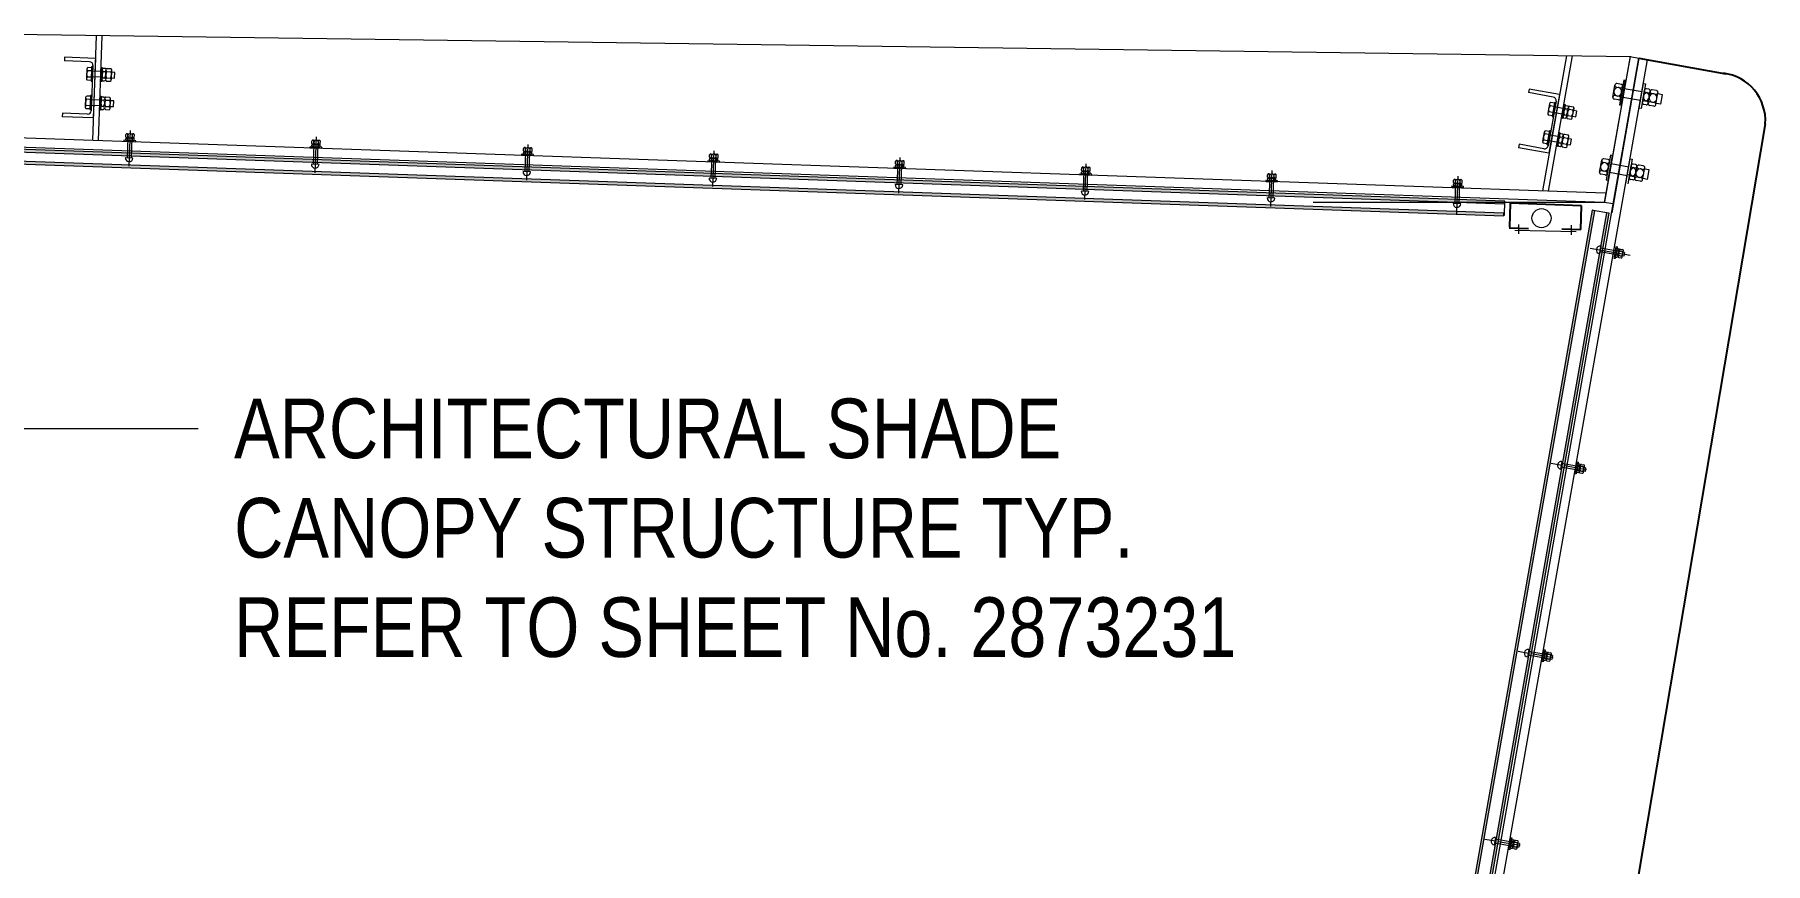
# Model space of a CAD drawing. Header units: metres. Extents: x -353 to -169, y 1 to 28.
# Drawn here: x -217.089 to -213.461, y 24.803 to 26.54 of the extents above; entities that cross this region are included whole.
import ezdxf

# ---------------------------------------------------------------- set-up
doc = ezdxf.new("R2010")
doc.units = ezdxf.units.M
doc.linetypes.add('JacobsCenter', pattern=[0.015, 0.009, -0.0015, 0.003, -0.0015])
doc.linetypes.add('JacobsDash', pattern=[0.0045, 0.003, -0.0015])
for name, color, linetype, lineweight in [('A-DETL', 7, 'Continuous', 13), ('A-DETL-GENF', 7, 'Continuous', 9), ('G-ANNO-TEXT', 7, 'Continuous', 9)]:
    doc.layers.add(name, color=color, linetype=linetype, lineweight=lineweight)
doc.styles.add('Arial Narrow_5', font='ARIALN.TTF', dxfattribs={"height": 0.125})

msp = doc.modelspace()

# ---------------------------------------------------------------- hatches: boundary and pattern name
at = {"layer": 'A-DETL-GENF', "true_color": 0xf1f1f1}
for points in [[(-214.0095, 26.1602), (-214.0093, 26.1659), (-217.9163, 26.3023), (-217.9165, 26.2966), (-214.1984, 26.1668)], [(-214.0079, 26.1851), (-214.0077, 26.1909), (-217.9154, 26.3273), (-217.9156, 26.3216), (-214.0093, 26.1852)], [(-214.2868, 23.5152), (-213.8185, 26.171), (-213.8241, 26.172), (-214.2924, 23.5162), (-214.2878, 23.5154)], [(-214.2572, 23.51), (-213.7889, 26.1658), (-213.7946, 26.1668), (-214.2629, 23.511)]]:
    msp.add_hatch(color=7, dxfattribs=at).paths.add_polyline_path(points)

# ---------------------------------------------------------------- linework, layer by layer
at = {"layer": 'A-DETL', "color": 252, "lineweight": 18, "true_color": 0x888888}
for p, q in [((-213.7449, 26.4938), (-217.1338, 26.5401)), ((-214.2427, 23.5623), (-213.7264, 26.4905)), ((-214.2244, 23.5623), (-213.7087, 26.4874)), ((-213.7448, 26.494), (-213.799, 26.1883)), ((-213.7981, 26.1897), (-213.7443, 26.495)), ((-213.7263, 26.4907), (-213.7835, 26.1666)), ((-213.7445, 26.4939), (-213.7263, 26.4907)), ((-213.7971, 26.2078), (-217.9145, 26.3515)), ((-213.7991, 26.1878), (-217.9152, 26.3316)), ((-216.8829, 26.2813), (-216.8989, 26.2819)), ((-216.4929, 26.2677), (-216.5089, 26.2683)), ((-216.0493, 26.2522), (-216.0653, 26.2528)), ((-215.6594, 26.2386), (-215.6754, 26.2392)), ((-215.2694, 26.225), (-215.2854, 26.2256)), ((-214.8795, 26.2114), (-214.8955, 26.212)), ((-214.4897, 26.1971), (-214.5057, 26.1977)), ((-214.1, 26.1856), (-214.1159, 26.1861)), ((-213.7803, 26.185), (-213.799, 26.1883))]:
    msp.add_line(p, q, dxfattribs=at)
at = {"layer": 'A-DETL', "color": 252, "true_color": 0x888888}
for p, q in [((-216.9598, 26.5377), (-216.9678, 26.3185)), ((-216.9478, 26.5376), (-216.9558, 26.3181)), ((-217.0265, 26.4926), (-217.0267, 26.4851)), ((-216.974, 26.4832), (-217.0267, 26.4851)), ((-216.9615, 26.4902), (-217.0265, 26.4926)), ((-216.9615, 26.4902), (-216.9661, 26.3653)), ((-213.8783, 26.4956), (-213.9288, 26.2124)), ((-213.8662, 26.4954), (-213.9167, 26.2119)), ((-213.7448, 26.494), (-213.799, 26.1883)), ((-216.9667, 26.4754), (-216.9702, 26.3805)), ((-213.9567, 26.4258), (-213.958, 26.4184)), ((-213.9061, 26.4091), (-213.958, 26.4184)), ((-213.8927, 26.4143), (-213.9567, 26.4258)), ((-213.8927, 26.4143), (-213.9149, 26.2913)), ((-213.7811, 26.4092), (-213.7767, 26.4343)), ((-213.7811, 26.4092), (-213.7767, 26.4343)), ((-213.7715, 26.4112), (-213.7732, 26.4115)), ((-213.7634, 26.4357), (-213.7724, 26.4373)), ((-213.7684, 26.4291), (-213.77, 26.4294)), ((-213.7581, 26.4447), (-213.7672, 26.393)), ((-213.7649, 26.4063), (-213.7604, 26.4314)), ((-213.7633, 26.3923), (-213.7542, 26.444)), ((-213.7542, 26.444), (-213.7581, 26.4447)), ((-213.7259, 26.3857), (-213.7167, 26.4374)), ((-213.7128, 26.4367), (-213.722, 26.385)), ((-213.7192, 26.3982), (-213.7148, 26.4233)), ((-213.7167, 26.4374), (-213.7128, 26.4367)), ((-213.7106, 26.4188), (-213.7081, 26.4184)), ((-213.7056, 26.4255), (-213.7105, 26.4263)), ((-213.7071, 26.3961), (-213.7026, 26.4212)), ((-213.7071, 26.3961), (-213.7026, 26.4212)), ((-213.6894, 26.4226), (-213.6983, 26.4242)), ((-213.6943, 26.416), (-213.696, 26.4162)), ((-213.6908, 26.3932), (-213.6864, 26.4183)), ((-213.6773, 26.4139), (-213.6869, 26.4156)), ((-213.6808, 26.3942), (-213.6773, 26.4139)), ((-217.0308, 26.3752), (-217.031, 26.3677)), ((-216.978, 26.3733), (-217.0308, 26.3752)), ((-213.9, 26.4004), (-213.9169, 26.3069)), ((-213.7692, 26.4033), (-213.7781, 26.4049)), ((-213.7672, 26.393), (-213.7633, 26.3923)), ((-213.722, 26.385), (-213.7259, 26.3857)), ((-213.7114, 26.3931), (-213.7162, 26.3939)), ((-213.7137, 26.401), (-213.7113, 26.4006)), ((-213.6951, 26.3902), (-213.7041, 26.3918)), ((-213.6975, 26.3981), (-213.6991, 26.3984)), ((-213.6808, 26.3942), (-213.6904, 26.3959)), ((-216.9661, 26.3653), (-217.031, 26.3677)), ((-216.8981, 26.3204), (-216.8981, 26.3217)), ((-216.8979, 26.3257), (-216.8977, 26.3307)), ((-216.896, 26.3237), (-216.8822, 26.3232)), ((-216.896, 26.3237), (-216.8822, 26.3232)), ((-216.896, 26.3237), (-216.8822, 26.3232)), ((-216.8957, 26.3326), (-216.8819, 26.3321)), ((-216.8957, 26.3326), (-216.8819, 26.3321)), ((-216.8957, 26.3326), (-216.8819, 26.3321)), ((-216.8934, 26.3243), (-216.895, 26.2818)), ((-216.8941, 26.3216), (-216.8941, 26.3202)), ((-216.8939, 26.3256), (-216.8937, 26.3305)), ((-216.8854, 26.324), (-216.887, 26.2815)), ((-216.8843, 26.3212), (-216.8843, 26.3198)), ((-216.8841, 26.3252), (-216.8839, 26.3302)), ((-216.8803, 26.3197), (-216.8803, 26.3211)), ((-216.8801, 26.3251), (-216.8799, 26.33)), ((-216.5082, 26.3067), (-216.5081, 26.3081)), ((-216.508, 26.3121), (-216.5078, 26.317)), ((-216.506, 26.31), (-216.4922, 26.3095)), ((-216.506, 26.31), (-216.4922, 26.3095)), ((-216.506, 26.31), (-216.4922, 26.3095)), ((-216.5057, 26.319), (-216.4919, 26.3185)), ((-216.5057, 26.319), (-216.4919, 26.3185)), ((-216.5057, 26.319), (-216.4919, 26.3185)), ((-216.5035, 26.3106), (-216.505, 26.2682)), ((-216.5041, 26.308), (-216.5042, 26.3066)), ((-216.504, 26.312), (-216.5038, 26.3169)), ((-216.4955, 26.3103), (-216.497, 26.2679)), ((-216.4943, 26.3076), (-216.4944, 26.3062)), ((-216.4942, 26.3116), (-216.494, 26.3165)), ((-216.4904, 26.3061), (-216.4903, 26.3075)), ((-216.4902, 26.3115), (-216.49, 26.3164)), ((-216.0643, 26.2966), (-216.0642, 26.3016)), ((-216.0621, 26.3035), (-216.0483, 26.303)), ((-216.0621, 26.3035), (-216.0483, 26.303)), ((-216.0621, 26.3035), (-216.0483, 26.303)), ((-216.0603, 26.2965), (-216.0602, 26.3014)), ((-216.0505, 26.2961), (-216.0504, 26.301)), ((-213.9775, 26.3102), (-213.9789, 26.3028)), ((-213.9149, 26.2913), (-213.9789, 26.3028)), ((-213.9256, 26.3008), (-213.9775, 26.3102)), ((-216.0645, 26.2912), (-216.0645, 26.2926)), ((-216.0624, 26.2946), (-216.0486, 26.294)), ((-216.0624, 26.2946), (-216.0486, 26.294)), ((-216.0624, 26.2946), (-216.0486, 26.294)), ((-216.0598, 26.2951), (-216.0614, 26.2527)), ((-216.0605, 26.2925), (-216.0605, 26.2911)), ((-216.0518, 26.2949), (-216.0534, 26.2524)), ((-216.0507, 26.2921), (-216.0507, 26.2907)), ((-216.0467, 26.2906), (-216.0467, 26.292)), ((-216.0465, 26.296), (-216.0464, 26.3009)), ((-215.6746, 26.2776), (-215.6745, 26.279)), ((-215.6744, 26.283), (-215.6742, 26.2879)), ((-215.6725, 26.2809), (-215.6587, 26.2804)), ((-215.6725, 26.2809), (-215.6587, 26.2804)), ((-215.6725, 26.2809), (-215.6587, 26.2804)), ((-215.6721, 26.2899), (-215.6583, 26.2894)), ((-215.6721, 26.2899), (-215.6583, 26.2894)), ((-215.6721, 26.2899), (-215.6583, 26.2894)), ((-215.6699, 26.2815), (-215.6715, 26.239)), ((-215.6705, 26.2789), (-215.6706, 26.2775)), ((-215.6704, 26.2829), (-215.6702, 26.2878)), ((-215.6619, 26.2812), (-215.6635, 26.2388)), ((-215.6607, 26.2785), (-215.6608, 26.2771)), ((-215.6606, 26.2825), (-215.6604, 26.2874)), ((-215.6568, 26.277), (-215.6568, 26.2784)), ((-215.6566, 26.2824), (-215.6564, 26.2873)), ((-215.2847, 26.264), (-215.2846, 26.2654)), ((-215.2845, 26.2694), (-215.2843, 26.2743)), ((-215.2825, 26.2673), (-215.2687, 26.2668)), ((-215.2825, 26.2673), (-215.2687, 26.2668)), ((-215.2825, 26.2673), (-215.2687, 26.2668)), ((-215.2822, 26.2762), (-215.2684, 26.2757)), ((-215.2822, 26.2762), (-215.2684, 26.2757)), ((-215.2822, 26.2762), (-215.2684, 26.2757)), ((-215.28, 26.2679), (-215.2815, 26.2254)), ((-215.2806, 26.2653), (-215.2807, 26.2639)), ((-215.2805, 26.2692), (-215.2803, 26.2742)), ((-215.2719, 26.2676), (-215.2735, 26.2251)), ((-215.2708, 26.2649), (-215.2709, 26.2635)), ((-215.2707, 26.2689), (-215.2705, 26.2738)), ((-215.2669, 26.2634), (-215.2668, 26.2647)), ((-215.2667, 26.2687), (-215.2665, 26.2737)), ((-213.8089, 26.2516), (-213.8044, 26.2767)), ((-213.8089, 26.2516), (-213.8044, 26.2767)), ((-213.7912, 26.2781), (-213.8002, 26.2797)), ((-213.7962, 26.2715), (-213.7978, 26.2718)), ((-213.7858, 26.2872), (-213.795, 26.2354)), ((-213.7927, 26.2487), (-213.7882, 26.2739)), ((-213.7911, 26.2348), (-213.7819, 26.2865)), ((-213.7819, 26.2865), (-213.7858, 26.2872)), ((-213.7537, 26.2281), (-213.7445, 26.2798)), ((-213.7406, 26.2791), (-213.7498, 26.2274)), ((-213.747, 26.2406), (-213.7426, 26.2658)), ((-213.7445, 26.2798), (-213.7406, 26.2791)), ((-213.7334, 26.2679), (-213.7383, 26.2688)), ((-213.7172, 26.265), (-213.7261, 26.2666)), ((-214.8947, 26.2504), (-214.8947, 26.2518)), ((-214.8945, 26.2558), (-214.8943, 26.2607)), ((-214.8926, 26.2537), (-214.8788, 26.2532)), ((-214.8926, 26.2537), (-214.8788, 26.2532)), ((-214.8926, 26.2537), (-214.8788, 26.2532)), ((-214.8923, 26.2626), (-214.8785, 26.2621)), ((-214.8923, 26.2626), (-214.8785, 26.2621)), ((-214.8923, 26.2626), (-214.8785, 26.2621)), ((-214.89, 26.2543), (-214.8916, 26.2118)), ((-214.8907, 26.2516), (-214.8907, 26.2502)), ((-214.8905, 26.2556), (-214.8903, 26.2606)), ((-214.882, 26.254), (-214.8836, 26.2115)), ((-214.8809, 26.2513), (-214.8809, 26.2499)), ((-214.8807, 26.2553), (-214.8805, 26.2602)), ((-214.8769, 26.2497), (-214.8769, 26.2511)), ((-214.8767, 26.2551), (-214.8765, 26.26)), ((-214.505, 26.2361), (-214.5049, 26.2375)), ((-214.5048, 26.2415), (-214.5046, 26.2464)), ((-214.5028, 26.2394), (-214.489, 26.2389)), ((-214.5028, 26.2394), (-214.489, 26.2389)), ((-214.5028, 26.2394), (-214.489, 26.2389)), ((-214.5025, 26.2484), (-214.4887, 26.2478)), ((-214.5025, 26.2484), (-214.4887, 26.2478)), ((-214.5025, 26.2484), (-214.4887, 26.2478)), ((-214.5003, 26.24), (-214.5018, 26.1975)), ((-214.5009, 26.2374), (-214.501, 26.236)), ((-214.5008, 26.2414), (-214.5006, 26.2463)), ((-214.4923, 26.2397), (-214.4938, 26.1973)), ((-214.4911, 26.237), (-214.4912, 26.2356)), ((-214.491, 26.241), (-214.4908, 26.2459)), ((-214.4872, 26.2355), (-214.4871, 26.2368)), ((-214.487, 26.2408), (-214.4868, 26.2458)), ((-214.115, 26.23), (-214.1148, 26.2349)), ((-214.1127, 26.2368), (-214.0989, 26.2363)), ((-214.1127, 26.2368), (-214.0989, 26.2363)), ((-214.1127, 26.2368), (-214.0989, 26.2363)), ((-214.1105, 26.2285), (-214.112, 26.186)), ((-214.111, 26.2298), (-214.1108, 26.2347)), ((-214.1012, 26.2295), (-214.101, 26.2344)), ((-214.0972, 26.2293), (-214.097, 26.2342)), ((-213.7969, 26.2458), (-213.8059, 26.2473)), ((-213.7993, 26.2537), (-213.801, 26.254)), ((-213.795, 26.2354), (-213.7911, 26.2348)), ((-213.7448, 26.2453), (-213.7487, 26.246)), ((-213.7391, 26.2355), (-213.744, 26.2364)), ((-213.7415, 26.2434), (-213.7391, 26.243)), ((-213.7384, 26.2613), (-213.7359, 26.2608)), ((-213.7349, 26.2385), (-213.7304, 26.2636)), ((-213.7349, 26.2385), (-213.7304, 26.2636)), ((-213.7229, 26.2326), (-213.7319, 26.2342)), ((-213.7253, 26.2405), (-213.7269, 26.2408)), ((-213.7221, 26.2584), (-213.7238, 26.2587)), ((-213.7186, 26.2356), (-213.7142, 26.2607)), ((-213.7086, 26.2366), (-213.7181, 26.2383)), ((-213.7051, 26.2563), (-213.7146, 26.258)), ((-213.7086, 26.2366), (-213.7051, 26.2563)), ((-214.1152, 26.2246), (-214.1151, 26.226)), ((-214.1131, 26.2279), (-214.0993, 26.2274)), ((-214.1131, 26.2279), (-214.0993, 26.2274)), ((-214.1131, 26.2279), (-214.0993, 26.2274)), ((-214.1111, 26.2258), (-214.1112, 26.2244)), ((-214.1025, 26.2282), (-214.104, 26.1857)), ((-214.1013, 26.2255), (-214.1014, 26.2241)), ((-214.0974, 26.2239), (-214.0973, 26.2253)), ((-213.9785, 26.1423), (-213.9785, 26.1223)), ((-213.8685, 26.1403), (-213.8685, 26.1203)), ((-213.8064, 26.0964), (-213.8091, 26.0806)), ((-213.7566, 26.0835), (-213.758, 26.0756)), ((-213.8878, 25.645), (-213.8906, 25.6292)), ((-213.8381, 25.6322), (-213.8394, 25.6243)), ((-213.9572, 25.2511), (-213.96, 25.2353)), ((-213.9075, 25.2382), (-213.9089, 25.2303)), ((-214.0267, 24.8571), (-214.0295, 24.8414)), ((-213.977, 24.8443), (-213.9784, 24.8364))]:
    msp.add_line(p, q, dxfattribs=at)
at = {"layer": 'A-DETL', "color": 252, "lineweight": 25, "true_color": 0x888888}
for p, q in [((-213.7264, 26.4905), (-213.5442, 26.458)), ((-213.4615, 26.353), (-213.9325, 23.5623)), ((-213.9963, 26.1864), (-213.998, 26.1364)), ((-213.8464, 26.1812), (-213.9963, 26.1864)), ((-213.8481, 26.1312), (-213.8464, 26.1812)), ((-213.9981, 26.1347), (-213.9581, 26.1333)), ((-213.8881, 26.1326), (-213.8481, 26.1312))]:
    msp.add_line(p, q, dxfattribs=at)
at = {"layer": 'A-DETL', "color": 252, "lineweight": 9, "true_color": 0x888888}
for p, q in [((-216.9797, 26.4679), (-216.9805, 26.4482)), ((-216.9704, 26.4509), (-216.9783, 26.4512)), ((-216.9698, 26.4642), (-216.9778, 26.4645)), ((-216.9696, 26.4708), (-216.9775, 26.4712)), ((-216.9695, 26.4723), (-216.9707, 26.4427)), ((-216.9678, 26.4723), (-216.9695, 26.4723)), ((-216.969, 26.4427), (-216.9678, 26.4723)), ((-216.9512, 26.4506), (-216.9689, 26.4513)), ((-216.9508, 26.4626), (-216.9682, 26.4633)), ((-216.95, 26.4418), (-216.9488, 26.4714)), ((-216.9488, 26.4714), (-216.9471, 26.4713)), ((-216.9471, 26.4713), (-216.9483, 26.4417)), ((-216.946, 26.4498), (-216.942, 26.4496)), ((-216.9454, 26.4631), (-216.9414, 26.4629)), ((-216.9451, 26.4697), (-216.9412, 26.4696)), ((-216.9381, 26.4494), (-216.9301, 26.4491)), ((-216.9375, 26.4628), (-216.9296, 26.4624)), ((-216.9372, 26.4694), (-216.9293, 26.4691)), ((-216.9282, 26.4457), (-216.9274, 26.4657)), ((-216.9273, 26.4493), (-216.9213, 26.449)), ((-216.9208, 26.461), (-216.9268, 26.4613)), ((-216.9213, 26.449), (-216.9208, 26.461)), ((-216.972, 26.4109), (-216.9799, 26.4112)), ((-216.9706, 26.4442), (-216.9785, 26.4445)), ((-216.9719, 26.4124), (-216.9731, 26.3828)), ((-216.9702, 26.4123), (-216.9719, 26.4124)), ((-216.9714, 26.3827), (-216.9702, 26.4123)), ((-216.9707, 26.4427), (-216.969, 26.4427)), ((-216.9525, 26.3818), (-216.9512, 26.4114)), ((-216.9512, 26.4114), (-216.9495, 26.4114)), ((-216.9495, 26.4114), (-216.9508, 26.3818)), ((-216.9483, 26.4417), (-216.95, 26.4418)), ((-216.9476, 26.4098), (-216.9437, 26.4096)), ((-216.9462, 26.4431), (-216.9422, 26.443)), ((-216.9383, 26.4428), (-216.9304, 26.4425)), ((-216.9821, 26.408), (-216.9829, 26.3883)), ((-216.9731, 26.3843), (-216.981, 26.3846)), ((-216.9728, 26.3909), (-216.9807, 26.3912)), ((-216.9723, 26.4043), (-216.9802, 26.4046)), ((-216.9731, 26.3828), (-216.9714, 26.3827)), ((-216.953, 26.4027), (-216.9706, 26.4034)), ((-216.9534, 26.3907), (-216.9698, 26.3913)), ((-216.9508, 26.3818), (-216.9525, 26.3818)), ((-216.9487, 26.3832), (-216.9447, 26.383)), ((-216.9484, 26.3898), (-216.9444, 26.3896)), ((-216.9479, 26.4031), (-216.9439, 26.403)), ((-216.9408, 26.3828), (-216.9328, 26.3825)), ((-216.9405, 26.3895), (-216.9326, 26.3891)), ((-216.9399, 26.4028), (-216.932, 26.4025)), ((-216.9397, 26.4094), (-216.9317, 26.4091)), ((-216.9307, 26.3857), (-216.9298, 26.4057)), ((-216.9297, 26.3893), (-216.9237, 26.3891)), ((-216.9232, 26.401), (-216.9292, 26.4013)), ((-216.9237, 26.3891), (-216.9232, 26.401)), ((-213.9138, 26.3948), (-213.9174, 26.3754)), ((-213.9071, 26.3766), (-213.9149, 26.378)), ((-213.9046, 26.3897), (-213.9125, 26.3911)), ((-213.9034, 26.3962), (-213.9113, 26.3977)), ((-213.9032, 26.3977), (-213.9085, 26.3686)), ((-213.9068, 26.3683), (-213.9015, 26.3974)), ((-213.8881, 26.3736), (-213.9055, 26.3768)), ((-213.9015, 26.3974), (-213.9032, 26.3977)), ((-213.886, 26.3854), (-213.9031, 26.3886)), ((-213.8882, 26.3647), (-213.8828, 26.3938)), ((-213.8811, 26.3935), (-213.8865, 26.3644)), ((-213.8828, 26.3938), (-213.8811, 26.3935)), ((-213.8806, 26.3852), (-213.8767, 26.3844)), ((-213.8794, 26.3917), (-213.8756, 26.391)), ((-213.8728, 26.3837), (-213.865, 26.3823)), ((-213.8716, 26.3902), (-213.8638, 26.3888)), ((-213.8661, 26.3655), (-213.8624, 26.3852)), ((-213.8566, 26.3796), (-213.8625, 26.3807)), ((-213.8587, 26.3678), (-213.8566, 26.3796)), ((-213.9143, 26.3372), (-213.9221, 26.3387)), ((-213.914, 26.3387), (-213.9194, 26.3096)), ((-213.9177, 26.3093), (-213.9124, 26.3384)), ((-213.9083, 26.37), (-213.916, 26.3715)), ((-213.9124, 26.3384), (-213.914, 26.3387)), ((-213.9085, 26.3686), (-213.9068, 26.3683)), ((-213.8865, 26.3644), (-213.8882, 26.3647)), ((-213.8843, 26.3655), (-213.8803, 26.3648)), ((-213.8831, 26.372), (-213.8792, 26.3713)), ((-213.8765, 26.3641), (-213.8687, 26.3626)), ((-213.8753, 26.3706), (-213.8675, 26.3691)), ((-213.8646, 26.3689), (-213.8587, 26.3678)), ((-214.0093, 26.1659), (-217.9163, 26.3023)), ((-217.9156, 26.3216), (-214.0079, 26.1851)), ((-214.0077, 26.1909), (-217.9154, 26.3273)), ((-216.8768, 26.3176), (-216.9018, 26.3185)), ((-216.9018, 26.3185), (-216.9018, 26.3165)), ((-216.9018, 26.3165), (-216.8769, 26.3156)), ((-216.8769, 26.3156), (-216.8768, 26.3176)), ((-216.5118, 26.3049), (-216.5119, 26.3029)), ((-216.5119, 26.3029), (-216.4869, 26.3019)), ((-216.4868, 26.3039), (-216.5118, 26.3049)), ((-216.4869, 26.3019), (-216.4868, 26.3039)), ((-213.9247, 26.3358), (-213.9283, 26.3164)), ((-213.9191, 26.311), (-213.9269, 26.3125)), ((-213.9179, 26.3176), (-213.9257, 26.319)), ((-213.9155, 26.3307), (-213.9233, 26.3321)), ((-213.9194, 26.3096), (-213.9177, 26.3093)), ((-213.8988, 26.3146), (-213.9149, 26.3175)), ((-213.8966, 26.3264), (-213.914, 26.3296)), ((-213.8991, 26.3057), (-213.8937, 26.3348)), ((-213.8974, 26.3054), (-213.8991, 26.3057)), ((-213.892, 26.3345), (-213.8974, 26.3054)), ((-213.8952, 26.3065), (-213.8912, 26.3058)), ((-213.8939, 26.313), (-213.89, 26.3123)), ((-213.8937, 26.3348), (-213.892, 26.3345)), ((-213.8915, 26.3261), (-213.8876, 26.3254)), ((-213.8903, 26.3327), (-213.8865, 26.332)), ((-213.8874, 26.305), (-213.8795, 26.3036)), ((-213.8862, 26.3116), (-213.8783, 26.3101)), ((-213.8837, 26.3247), (-213.8759, 26.3233)), ((-213.8825, 26.3312), (-213.8747, 26.3298)), ((-213.877, 26.3065), (-213.8733, 26.3261)), ((-213.8755, 26.3099), (-213.8696, 26.3088)), ((-213.8674, 26.3206), (-213.8733, 26.3217)), ((-213.8696, 26.3088), (-213.8674, 26.3206)), ((-217.9165, 26.2966), (-214.0095, 26.1602)), ((-216.0682, 26.2894), (-216.0683, 26.2874)), ((-216.0683, 26.2874), (-216.0433, 26.2865)), ((-216.0432, 26.2885), (-216.0682, 26.2894)), ((-216.0433, 26.2865), (-216.0432, 26.2885)), ((-215.6533, 26.2748), (-215.6783, 26.2758)), ((-215.6783, 26.2758), (-215.6783, 26.2738)), ((-215.6783, 26.2738), (-215.6534, 26.2728)), ((-215.6534, 26.2728), (-215.6533, 26.2748)), ((-215.2883, 26.2621), (-215.2884, 26.2601)), ((-215.2884, 26.2601), (-215.2634, 26.2592)), ((-215.2633, 26.2612), (-215.2883, 26.2621)), ((-215.2634, 26.2592), (-215.2633, 26.2612)), ((-214.8734, 26.2476), (-214.8984, 26.2485)), ((-214.8984, 26.2485), (-214.8984, 26.2465)), ((-214.8984, 26.2465), (-214.8735, 26.2456)), ((-214.8735, 26.2456), (-214.8734, 26.2476)), ((-214.5086, 26.2343), (-214.5087, 26.2323)), ((-214.5087, 26.2323), (-214.4837, 26.2313)), ((-214.4837, 26.2333), (-214.5086, 26.2343)), ((-214.4837, 26.2313), (-214.4837, 26.2333)), ((-214.1188, 26.2227), (-214.1189, 26.2207)), ((-214.1189, 26.2207), (-214.0939, 26.2198)), ((-214.0939, 26.2218), (-214.1188, 26.2227)), ((-214.0939, 26.2198), (-214.0939, 26.2218)), ((-213.799, 26.1883), (-214.409, 26.1883)), ((-213.8241, 26.172), (-214.2924, 23.5162)), ((-214.2868, 23.5152), (-213.8185, 26.171)), ((-213.7946, 26.1668), (-214.2629, 23.511)), ((-214.2572, 23.51), (-213.7889, 26.1658)), ((-214.0921, 26.1881), (-214.1211, 26.1881)), ((-214.0095, 26.1602), (-214.0093, 26.1659)), ((-214.0079, 26.1851), (-214.0077, 26.1909)), ((-213.8185, 26.171), (-213.8241, 26.172)), ((-213.7889, 26.1658), (-213.7946, 26.1668)), ((-213.8576, 26.1264), (-213.9865, 26.1294)), ((-213.7784, 26.071), (-213.7741, 26.0956)), ((-213.7721, 26.0953), (-213.7765, 26.0706)), ((-213.7741, 26.0956), (-213.7721, 26.0953)), ((-213.7701, 26.0872), (-213.7715, 26.0874)), ((-213.7708, 26.0914), (-213.7694, 26.0911)), ((-213.7702, 26.0752), (-213.7678, 26.0888)), ((-213.7702, 26.0752), (-213.7678, 26.0888)), ((-213.7702, 26.0752), (-213.7678, 26.0888)), ((-213.7662, 26.0865), (-213.7613, 26.0856)), ((-213.7655, 26.0904), (-213.7606, 26.0896)), ((-213.7614, 26.0737), (-213.759, 26.0872)), ((-213.7614, 26.0737), (-213.759, 26.0872)), ((-213.7614, 26.0737), (-213.759, 26.0872)), ((-213.7765, 26.0706), (-213.7784, 26.071)), ((-213.7739, 26.0738), (-213.7725, 26.0736)), ((-213.7718, 26.0775), (-213.7732, 26.0778)), ((-213.7686, 26.0729), (-213.7637, 26.072)), ((-213.7679, 26.0768), (-213.763, 26.076)), ((-213.888, 25.6369), (-213.9102, 25.6408)), ((-213.8363, 25.6278), (-213.8824, 25.6359)), ((-213.8599, 25.6196), (-213.8555, 25.6442)), ((-213.8579, 25.6193), (-213.8599, 25.6196)), ((-213.8536, 25.6439), (-213.8579, 25.6193)), ((-213.8555, 25.6442), (-213.8536, 25.6439)), ((-213.8553, 25.6225), (-213.8539, 25.6222)), ((-213.8533, 25.6261), (-213.8546, 25.6264)), ((-213.8516, 25.6358), (-213.8529, 25.636)), ((-213.8522, 25.64), (-213.8509, 25.6397)), ((-213.8516, 25.6238), (-213.8492, 25.6374)), ((-213.8516, 25.6238), (-213.8492, 25.6374)), ((-213.8516, 25.6238), (-213.8492, 25.6374)), ((-213.85, 25.6215), (-213.8452, 25.6207)), ((-213.8493, 25.6255), (-213.8445, 25.6246)), ((-213.8476, 25.6351), (-213.8428, 25.6343)), ((-213.8469, 25.639), (-213.8421, 25.6382)), ((-213.8428, 25.6223), (-213.8404, 25.6359)), ((-213.8428, 25.6223), (-213.8404, 25.6359)), ((-213.8428, 25.6223), (-213.8404, 25.6359)), ((-213.9293, 25.2257), (-213.925, 25.2503)), ((-213.923, 25.25), (-213.9274, 25.2253)), ((-213.925, 25.2503), (-213.923, 25.25)), ((-213.9575, 25.243), (-213.9796, 25.2469)), ((-213.9058, 25.2339), (-213.9518, 25.242)), ((-213.9274, 25.2253), (-213.9293, 25.2257)), ((-213.9248, 25.2285), (-213.9234, 25.2283)), ((-213.9227, 25.2322), (-213.9241, 25.2325)), ((-213.921, 25.2419), (-213.9224, 25.2421)), ((-213.9217, 25.2461), (-213.9203, 25.2458)), ((-213.9211, 25.2299), (-213.9187, 25.2435)), ((-213.9211, 25.2299), (-213.9187, 25.2435)), ((-213.9211, 25.2299), (-213.9187, 25.2435)), ((-213.9195, 25.2276), (-213.9146, 25.2267)), ((-213.9188, 25.2315), (-213.9139, 25.2307)), ((-213.9171, 25.2412), (-213.9122, 25.2403)), ((-213.9164, 25.2451), (-213.9115, 25.2443)), ((-213.9123, 25.2284), (-213.9099, 25.242)), ((-213.9123, 25.2284), (-213.9099, 25.242)), ((-213.9123, 25.2284), (-213.9099, 25.242)), ((-214.0269, 24.8491), (-214.0491, 24.853)), ((-213.9988, 24.8318), (-213.9945, 24.8564)), ((-213.9925, 24.856), (-213.9968, 24.8314)), ((-213.9945, 24.8564), (-213.9925, 24.856)), ((-213.9911, 24.8521), (-213.9898, 24.8519)), ((-213.9858, 24.8512), (-213.981, 24.8503)), ((-213.9752, 24.8399), (-214.0213, 24.8481)), ((-213.9968, 24.8314), (-213.9988, 24.8318)), ((-213.9942, 24.8346), (-213.9929, 24.8344)), ((-213.9922, 24.8383), (-213.9935, 24.8385)), ((-213.9905, 24.848), (-213.9918, 24.8482)), ((-213.9906, 24.836), (-213.9882, 24.8496)), ((-213.9906, 24.836), (-213.9882, 24.8496)), ((-213.9906, 24.836), (-213.9882, 24.8496)), ((-213.9889, 24.8337), (-213.9841, 24.8328)), ((-213.9882, 24.8376), (-213.9834, 24.8368)), ((-213.9865, 24.8473), (-213.9817, 24.8464)), ((-213.9818, 24.8344), (-213.9794, 24.848)), ((-213.9818, 24.8344), (-213.9794, 24.848)), ((-213.9818, 24.8344), (-213.9794, 24.848))]:
    msp.add_line(p, q, dxfattribs=at)
at = {"layer": 'A-DETL', "color": 252, "linetype": 'JacobsDash', "true_color": 0x888888}
for p, q in [((-213.7571, 26.4273), (-213.7197, 26.4207)), ((-213.7604, 26.4091), (-213.7229, 26.4024)), ((-213.7849, 26.2697), (-213.7475, 26.2631)), ((-213.7881, 26.2515), (-213.7507, 26.2449)), ((-213.777, 26.079), (-213.8084, 26.0845)), ((-213.7756, 26.0869), (-213.807, 26.0924)), ((-213.7566, 26.0835), (-213.7596, 26.084)), ((-213.758, 26.0756), (-213.761, 26.0762)), ((-213.8585, 25.6276), (-213.8899, 25.6332)), ((-213.8571, 25.6355), (-213.8885, 25.641)), ((-213.8394, 25.6243), (-213.8424, 25.6248)), ((-213.8381, 25.6322), (-213.841, 25.6327)), ((-213.9279, 25.2337), (-213.9593, 25.2392)), ((-213.9265, 25.2416), (-213.9579, 25.2471)), ((-213.9089, 25.2303), (-213.9119, 25.2309)), ((-213.9075, 25.2382), (-213.9105, 25.2387)), ((-213.996, 24.8477), (-214.0274, 24.8532)), ((-213.9974, 24.8398), (-214.0288, 24.8453)), ((-213.9784, 24.8364), (-213.9813, 24.8369)), ((-213.977, 24.8443), (-213.9799, 24.8448))]:
    msp.add_line(p, q, dxfattribs=at)
at = {"layer": 'A-DETL', "color": 252, "linetype": 'JacobsCenter', "lineweight": 9, "true_color": 0x888888}
for p, q in [((-216.8889, 26.3391), (-216.8916, 26.2641)), ((-216.4989, 26.3255), (-216.5017, 26.2505)), ((-216.0553, 26.31), (-216.058, 26.235)), ((-215.6653, 26.2964), (-215.6681, 26.2214)), ((-215.2754, 26.2828), (-215.2781, 26.2078)), ((-214.8855, 26.2691), (-214.8882, 26.1942)), ((-214.4957, 26.2549), (-214.4985, 26.1799)), ((-214.1058, 26.2434), (-214.1086, 26.1684)), ((-213.745, 26.0772), (-213.8288, 26.092))]:
    msp.add_line(p, q, dxfattribs=at)
at = {"layer": 'A-DETL', "color": 252, "linetype": 'JacobsDash', "lineweight": 9, "true_color": 0x888888}
for p, q in [((-214.1077, 26.1946), (-214.1088, 26.1647)), ((-214.0078, 26.1909), (-214.0089, 26.161)), ((-213.7892, 26.1658), (-213.8223, 26.1717))]:
    msp.add_line(p, q, dxfattribs=at)
at = {"layer": 'A-DETL', "color": 252, "true_color": 0x888888}
msp.add_circle((-213.9306, 26.1553), 0.02, dxfattribs=at)
for centre, radius, start, end in [((-216.9742, 26.4757), 0.0075, 357.8981, 87.8981), ((-213.7775, 26.4086), 0.00369, 79.9418, 259.9418), ((-213.7698, 26.4201), 0.00924, 91.2974, 248.5862), ((-213.773, 26.4337), 0.00369, 79.9418, 259.9418), ((-213.7717, 26.4205), 0.00924, 271.2974, 68.5862), ((-213.7685, 26.407), 0.00369, 259.9418, 79.9418), ((-213.7641, 26.4321), 0.00369, 259.9418, 79.9418), ((-213.7079, 26.4092), 0.00924, 91.2974, 248.5862), ((-213.7111, 26.4227), 0.00369, 79.9418, 259.9418), ((-213.714, 26.4102), 0.00924, 271.2974, 68.5862), ((-213.7063, 26.4218), 0.00369, 259.9418, 79.9418), ((-213.6958, 26.407), 0.00924, 91.2974, 248.5862), ((-213.699, 26.4205), 0.00369, 79.9418, 259.9418), ((-213.6977, 26.4074), 0.00924, 271.2974, 68.5862), ((-213.69, 26.4189), 0.00369, 259.9418, 79.9418), ((-216.9777, 26.3807), 0.0075, 267.8981, 357.8981), ((-213.9074, 26.4017), 0.0075, 349.7894, 79.7894), ((-213.7156, 26.3976), 0.00369, 79.9418, 259.9418), ((-213.7107, 26.3967), 0.00369, 259.9418, 79.9418), ((-213.7034, 26.3954), 0.00369, 79.9418, 259.9418), ((-213.6945, 26.3938), 0.00369, 259.9418, 79.9418), ((-216.8961, 26.3217), 0.002, 357.8739, 177.8739), ((-216.8961, 26.3203), 0.002, 177.8739, 357.8739), ((-216.8959, 26.3257), 0.002, 177.8739, 357.8739), ((-216.8957, 26.3306), 0.002, 357.8739, 177.8739), ((-216.8893, 26.3164), 0.00701, 43.4843, 132.2635), ((-216.889, 26.325), 0.00701, 223.4843, 312.2635), ((-216.8889, 26.3273), 0.005, 9.2295, 166.5183), ((-216.8889, 26.3284), 0.005, 189.2295, 346.5183), ((-216.8823, 26.3212), 0.002, 357.8739, 177.8739), ((-216.8823, 26.3198), 0.002, 177.8739, 357.8739), ((-216.8821, 26.3252), 0.002, 177.8739, 357.8739), ((-216.8819, 26.3301), 0.002, 357.8739, 177.8739), ((-216.5062, 26.3067), 0.002, 177.8739, 357.8739), ((-216.5061, 26.3081), 0.002, 357.8739, 177.8739), ((-216.506, 26.312), 0.002, 177.8739, 357.8739), ((-216.5058, 26.317), 0.002, 357.8739, 177.8739), ((-216.4991, 26.3114), 0.00701, 223.4843, 312.2635), ((-216.4994, 26.3028), 0.00701, 43.4843, 132.2635), ((-216.499, 26.3137), 0.005, 9.2295, 166.5183), ((-216.499, 26.3148), 0.005, 189.2295, 346.5183), ((-216.4924, 26.3062), 0.002, 177.8739, 357.8739), ((-216.4923, 26.3075), 0.002, 357.8739, 177.8739), ((-216.4922, 26.3115), 0.002, 177.8739, 357.8739), ((-216.492, 26.3165), 0.002, 357.8739, 177.8739), ((-216.0622, 26.3015), 0.002, 357.8739, 177.8739), ((-216.0554, 26.2982), 0.005, 9.2295, 166.5183), ((-216.0484, 26.301), 0.002, 357.8739, 177.8739), ((-213.9242, 26.3082), 0.0075, 259.7894, 349.7894), ((-216.0625, 26.2926), 0.002, 357.8739, 177.8739), ((-216.0625, 26.2912), 0.002, 177.8739, 357.8739), ((-216.0623, 26.2966), 0.002, 177.8739, 357.8739), ((-216.0558, 26.2873), 0.00701, 43.4843, 132.2635), ((-216.0555, 26.2959), 0.00701, 223.4843, 312.2635), ((-216.0553, 26.2993), 0.005, 189.2295, 346.5183), ((-216.0487, 26.292), 0.002, 357.8739, 177.8739), ((-216.0487, 26.2907), 0.002, 177.8739, 357.8739), ((-216.0485, 26.296), 0.002, 177.8739, 357.8739), ((-215.6726, 26.2776), 0.002, 177.8739, 357.8739), ((-215.6725, 26.2789), 0.002, 357.8739, 177.8739), ((-215.6724, 26.2829), 0.002, 177.8739, 357.8739), ((-215.6722, 26.2879), 0.002, 357.8739, 177.8739), ((-215.6655, 26.2823), 0.00701, 223.4843, 312.2635), ((-215.6658, 26.2737), 0.00701, 43.4843, 132.2635), ((-215.6654, 26.2846), 0.005, 9.2295, 166.5183), ((-215.6654, 26.2857), 0.005, 189.2295, 346.5183), ((-215.6588, 26.277), 0.002, 177.8739, 357.8739), ((-215.6587, 26.2784), 0.002, 357.8739, 177.8739), ((-215.6586, 26.2824), 0.002, 177.8739, 357.8739), ((-215.6584, 26.2874), 0.002, 357.8739, 177.8739), ((-215.2826, 26.2653), 0.002, 357.8739, 177.8739), ((-215.2825, 26.2693), 0.002, 177.8739, 357.8739), ((-215.2823, 26.2742), 0.002, 357.8739, 177.8739), ((-215.2759, 26.2601), 0.00701, 43.4843, 132.2635), ((-215.2754, 26.2721), 0.005, 189.2295, 346.5183), ((-215.2755, 26.271), 0.005, 9.2295, 166.5183), ((-215.2688, 26.2648), 0.002, 357.8739, 177.8739), ((-215.2687, 26.2688), 0.002, 177.8739, 357.8739), ((-215.2685, 26.2737), 0.002, 357.8739, 177.8739), ((-213.7976, 26.2626), 0.00924, 91.2974, 248.5862), ((-213.8008, 26.2761), 0.00369, 79.9418, 259.9418), ((-213.7995, 26.2629), 0.00924, 271.2974, 68.5862), ((-213.7918, 26.2745), 0.00369, 259.9418, 79.9418), ((-213.7389, 26.2651), 0.00369, 79.9418, 259.9418), ((-213.7341, 26.2643), 0.00369, 259.9418, 79.9418), ((-213.7268, 26.263), 0.00369, 79.9418, 259.9418), ((-213.7178, 26.2614), 0.00369, 259.9418, 79.9418), ((-215.2827, 26.2639), 0.002, 177.8739, 357.8739), ((-215.2756, 26.2687), 0.00701, 223.4843, 312.2635), ((-215.2689, 26.2634), 0.002, 177.8739, 357.8739), ((-214.8927, 26.2517), 0.002, 357.8739, 177.8739), ((-214.8927, 26.2503), 0.002, 177.8739, 357.8739), ((-214.8925, 26.2557), 0.002, 177.8739, 357.8739), ((-214.8923, 26.2606), 0.002, 357.8739, 177.8739), ((-214.8859, 26.2464), 0.00701, 43.4843, 132.2635), ((-214.8856, 26.2551), 0.00701, 223.4843, 312.2635), ((-214.8855, 26.2574), 0.005, 9.2295, 166.5183), ((-214.8855, 26.2584), 0.005, 189.2295, 346.5183), ((-214.8789, 26.2512), 0.002, 357.8739, 177.8739), ((-214.8789, 26.2498), 0.002, 177.8739, 357.8739), ((-214.8787, 26.2552), 0.002, 177.8739, 357.8739), ((-214.8785, 26.2601), 0.002, 357.8739, 177.8739), ((-214.503, 26.236), 0.002, 177.8739, 357.8739), ((-214.5029, 26.2374), 0.002, 357.8739, 177.8739), ((-214.5028, 26.2414), 0.002, 177.8739, 357.8739), ((-214.5026, 26.2464), 0.002, 357.8739, 177.8739), ((-214.4959, 26.2408), 0.00701, 223.4843, 312.2635), ((-214.4962, 26.2322), 0.00701, 43.4843, 132.2635), ((-214.4958, 26.2431), 0.005, 9.2295, 166.5183), ((-214.4958, 26.2442), 0.005, 189.2295, 346.5183), ((-214.4892, 26.2355), 0.002, 177.8739, 357.8739), ((-214.4891, 26.2369), 0.002, 357.8739, 177.8739), ((-214.489, 26.2409), 0.002, 177.8739, 357.8739), ((-214.4888, 26.2458), 0.002, 357.8739, 177.8739), ((-214.113, 26.2299), 0.002, 177.8739, 357.8739), ((-214.1128, 26.2348), 0.002, 357.8739, 177.8739), ((-214.106, 26.2316), 0.005, 9.2295, 166.5183), ((-214.106, 26.2326), 0.005, 189.2295, 346.5183), ((-214.0992, 26.2294), 0.002, 177.8739, 357.8739), ((-214.099, 26.2343), 0.002, 357.8739, 177.8739), ((-213.8053, 26.251), 0.00369, 79.9418, 259.9418), ((-213.7963, 26.2494), 0.00369, 259.9418, 79.9418), ((-213.7434, 26.24), 0.00369, 79.9418, 259.9418), ((-213.7357, 26.2516), 0.00924, 91.2974, 248.5862), ((-213.7417, 26.2527), 0.00924, 271.2974, 68.5862), ((-213.7385, 26.2391), 0.0037, 259.9418, 79.9418), ((-213.7312, 26.2378), 0.00369, 79.9418, 259.9418), ((-213.7235, 26.2494), 0.00924, 91.2974, 248.5862), ((-213.7255, 26.2498), 0.00924, 271.2974, 68.5862), ((-213.7223, 26.2363), 0.00369, 259.9418, 79.9418), ((-214.1132, 26.2245), 0.002, 177.8739, 357.8739), ((-214.1131, 26.2259), 0.002, 357.8739, 177.8739), ((-214.1061, 26.2293), 0.00701, 223.4843, 312.2635), ((-214.1064, 26.2206), 0.00701, 43.4843, 132.2635), ((-214.0994, 26.224), 0.002, 177.8739, 357.8739), ((-214.0993, 26.2254), 0.002, 357.8739, 177.8739), ((-213.8077, 26.0885), 0.008, 80.5455, 259.3963), ((-213.8891, 25.6371), 0.008, 80.5455, 259.3963), ((-213.9586, 25.2432), 0.008, 80.5455, 259.3963), ((-214.028, 24.8492), 0.008, 80.5455, 259.3963)]:
    msp.add_arc(centre, radius, start, end, dxfattribs=at)
at = {"layer": 'A-DETL', "color": 252, "lineweight": 9, "true_color": 0x888888}
for centre, radius, start, end in [((-216.9767, 26.4478), 0.00373, 114.975, 240.5361), ((-216.968, 26.4575), 0.012, 144.003, 211.5081), ((-216.9759, 26.4678), 0.00373, 114.975, 240.5361), ((-216.9444, 26.4464), 0.00373, 114.8325, 240.3936), ((-216.9357, 26.456), 0.012, 143.8605, 211.3656), ((-216.9436, 26.4663), 0.00373, 114.8325, 240.3936), ((-216.9438, 26.4463), 0.00373, 295.7317, 60.3936), ((-216.9517, 26.4567), 0.012, 323.8605, 31.3656), ((-216.943, 26.4663), 0.00373, 294.8325, 61.5509), ((-216.9365, 26.446), 0.00373, 114.8325, 240.3936), ((-216.9278, 26.4557), 0.012, 143.8605, 211.3656), ((-216.9357, 26.466), 0.00373, 114.8325, 240.3936), ((-216.932, 26.4459), 0.00373, 294.8325, 60.3936), ((-216.9398, 26.4562), 0.012, 323.8605, 31.3656), ((-216.9311, 26.4658), 0.00373, 294.8325, 60.3936), ((-216.9784, 26.4078), 0.00373, 114.975, 240.5361), ((-216.946, 26.4064), 0.00373, 114.8325, 240.3936), ((-216.9791, 26.3878), 0.00373, 114.975, 240.5361), ((-216.9705, 26.3975), 0.012, 144.003, 211.5081), ((-216.9469, 26.3864), 0.00373, 114.8325, 240.3936), ((-216.9382, 26.3961), 0.012, 143.8605, 211.3656), ((-216.9463, 26.3864), 0.00373, 295.7317, 60.3936), ((-216.9541, 26.3967), 0.012, 323.8605, 31.3656), ((-216.9455, 26.4064), 0.00373, 294.8325, 61.5509), ((-216.9389, 26.3861), 0.00373, 114.8325, 240.3936), ((-216.9302, 26.3957), 0.012, 143.8605, 211.3656), ((-216.9381, 26.4061), 0.00373, 114.8325, 240.3936), ((-216.9344, 26.3859), 0.00373, 294.8325, 60.3936), ((-216.9423, 26.3962), 0.012, 323.8605, 31.3656), ((-216.9336, 26.4059), 0.00373, 294.8325, 60.3936), ((-213.9138, 26.3744), 0.00373, 106.8664, 232.4275), ((-213.9038, 26.3828), 0.012, 135.8944, 203.3995), ((-213.9102, 26.3941), 0.00373, 106.8664, 232.4275), ((-213.872, 26.3768), 0.012, 135.7519, 203.2569), ((-213.8784, 26.3881), 0.00373, 106.7239, 232.2849), ((-213.8878, 26.3797), 0.012, 315.7519, 23.2569), ((-213.8778, 26.388), 0.00373, 286.7239, 53.4423), ((-213.8642, 26.3753), 0.012, 135.7519, 203.2569), ((-213.8706, 26.3867), 0.00373, 106.7239, 232.2849), ((-213.8761, 26.3775), 0.012, 315.7519, 23.2569), ((-213.8661, 26.3858), 0.00373, 286.7239, 52.2849), ((-213.921, 26.3351), 0.00373, 106.8664, 232.4275), ((-213.882, 26.3685), 0.00373, 106.7239, 232.2849), ((-213.8814, 26.3684), 0.00373, 287.6231, 52.2849), ((-213.8742, 26.367), 0.00373, 106.7239, 232.2849), ((-213.8697, 26.3662), 0.00373, 286.7239, 52.2849), ((-213.9246, 26.3154), 0.00373, 106.8664, 232.4275), ((-213.9147, 26.3238), 0.012, 135.8944, 203.3995), ((-213.8929, 26.3094), 0.00373, 106.7239, 232.2849), ((-213.8829, 26.3178), 0.012, 135.7519, 203.2569), ((-213.8892, 26.3291), 0.00373, 106.7239, 232.2849), ((-213.8923, 26.3093), 0.00373, 287.6231, 52.2849), ((-213.8986, 26.3207), 0.012, 315.7519, 23.2569), ((-213.8851, 26.308), 0.00373, 106.7239, 232.2849), ((-213.8887, 26.329), 0.00373, 286.7239, 53.4423), ((-213.8751, 26.3163), 0.012, 135.7519, 203.2569), ((-213.8814, 26.3277), 0.00373, 106.7239, 232.2849), ((-213.8806, 26.3072), 0.00373, 286.7239, 52.2849), ((-213.8869, 26.3185), 0.012, 315.7519, 23.2569), ((-213.877, 26.3268), 0.00373, 286.7239, 52.2849), ((-213.7674, 26.0817), 0.00701, 125.6104, 214.3896), ((-213.7711, 26.0894), 0.002, 80, 260), ((-213.7759, 26.0832), 0.00701, 305.6104, 34.3896), ((-213.7698, 26.0891), 0.002, 260, 80), ((-213.7641, 26.0811), 0.005, 91.3556, 248.6444), ((-213.7658, 26.0885), 0.002, 80, 260), ((-213.7651, 26.0813), 0.005, 271.3556, 68.6444), ((-213.761, 26.0876), 0.002, 260, 80), ((-213.7735, 26.0758), 0.002, 80, 260), ((-213.7722, 26.0756), 0.002, 260, 80), ((-213.7682, 26.0749), 0.002, 80, 260), ((-213.7634, 26.074), 0.002, 260, 80), ((-213.855, 25.6244), 0.002, 80, 260), ((-213.8488, 25.6303), 0.00701, 125.6104, 214.3896), ((-213.8526, 25.638), 0.002, 80, 260), ((-213.8536, 25.6242), 0.002, 260, 80), ((-213.8573, 25.6318), 0.00701, 305.6104, 34.3896), ((-213.8497, 25.6235), 0.002, 80, 260), ((-213.8512, 25.6378), 0.002, 260, 80), ((-213.8455, 25.6298), 0.005, 91.3556, 248.6444), ((-213.8473, 25.6371), 0.002, 80, 260), ((-213.8466, 25.6299), 0.005, 271.3556, 68.6444), ((-213.8448, 25.6226), 0.002, 260, 80), ((-213.8424, 25.6362), 0.002, 260, 80), ((-213.9244, 25.2305), 0.002, 80, 260), ((-213.9183, 25.2364), 0.00701, 125.6104, 214.3896), ((-213.922, 25.2441), 0.002, 80, 260), ((-213.9231, 25.2303), 0.002, 260, 80), ((-213.9268, 25.2379), 0.00701, 305.6104, 34.3896), ((-213.9191, 25.2296), 0.002, 80, 260), ((-213.9207, 25.2439), 0.002, 260, 80), ((-213.915, 25.2358), 0.005, 91.3556, 248.6444), ((-213.9167, 25.2432), 0.002, 80, 260), ((-213.916, 25.236), 0.005, 271.3556, 68.6444), ((-213.9143, 25.2287), 0.002, 260, 80), ((-213.9119, 25.2423), 0.002, 260, 80), ((-213.9915, 24.8502), 0.002, 80, 260), ((-213.9901, 24.8499), 0.002, 260, 80), ((-213.9862, 24.8492), 0.002, 80, 260), ((-213.9813, 24.8484), 0.002, 260, 80), ((-213.9939, 24.8366), 0.002, 80, 260), ((-213.9878, 24.8425), 0.00701, 125.6104, 214.3896), ((-213.9925, 24.8363), 0.002, 260, 80), ((-213.9963, 24.844), 0.00701, 305.6104, 34.3896), ((-213.9886, 24.8356), 0.002, 80, 260), ((-213.9844, 24.8419), 0.005, 91.3556, 248.6444), ((-213.9855, 24.8421), 0.005, 271.3556, 68.6444), ((-213.9837, 24.8348), 0.002, 260, 80)]:
    msp.add_arc(centre, radius, start, end, dxfattribs=at)
at = {"layer": 'A-DETL', "color": 252, "lineweight": 25, "true_color": 0x888888}
msp.add_arc((-213.5613, 26.3597), 0.1, 356.1861, 83.1655, dxfattribs=at)
at = {"layer": 'A-DETL', "color": 252, "lineweight": 18, "true_color": 0x888888}
for centre in [(-216.8909, 26.2817), (-216.5009, 26.2681), (-216.0573, 26.2526), (-215.6674, 26.239), (-215.2774, 26.2254), (-214.8875, 26.2117), (-214.4977, 26.1975), (-214.1079, 26.1859)]:
    msp.add_arc(centre, 0.008, 178.4776, 357.3283, dxfattribs=at)
at = {"layer": 'G-ANNO-TEXT'}
msp.add_line((-217.1545, 25.7146), (-216.7459, 25.7146), dxfattribs=at)

# ---------------------------------------------------------------- texts
at = {"layer": 'G-ANNO-TEXT', "char_height": 0.125, "attachment_point": 1, "style": 'Arial Narrow_5', "bg_fill": 3, "box_fill_scale": 1, "bg_fill_color": 256, "bg_fill_true_color": 13158600, "bg_fill_transparency": 0}
for s, insert in [('ARCHITECTURAL SHADE', (-216.6709, 25.7771)), ('CANOPY STRUCTURE TYP. ', (-216.6709, 25.5688)), ('REFER TO SHEET No. 2873231', (-216.6709, 25.3604))]:
    msp.add_mtext(s, dxfattribs=dict(at, insert=insert))

doc.saveas('drawing.dxf')
